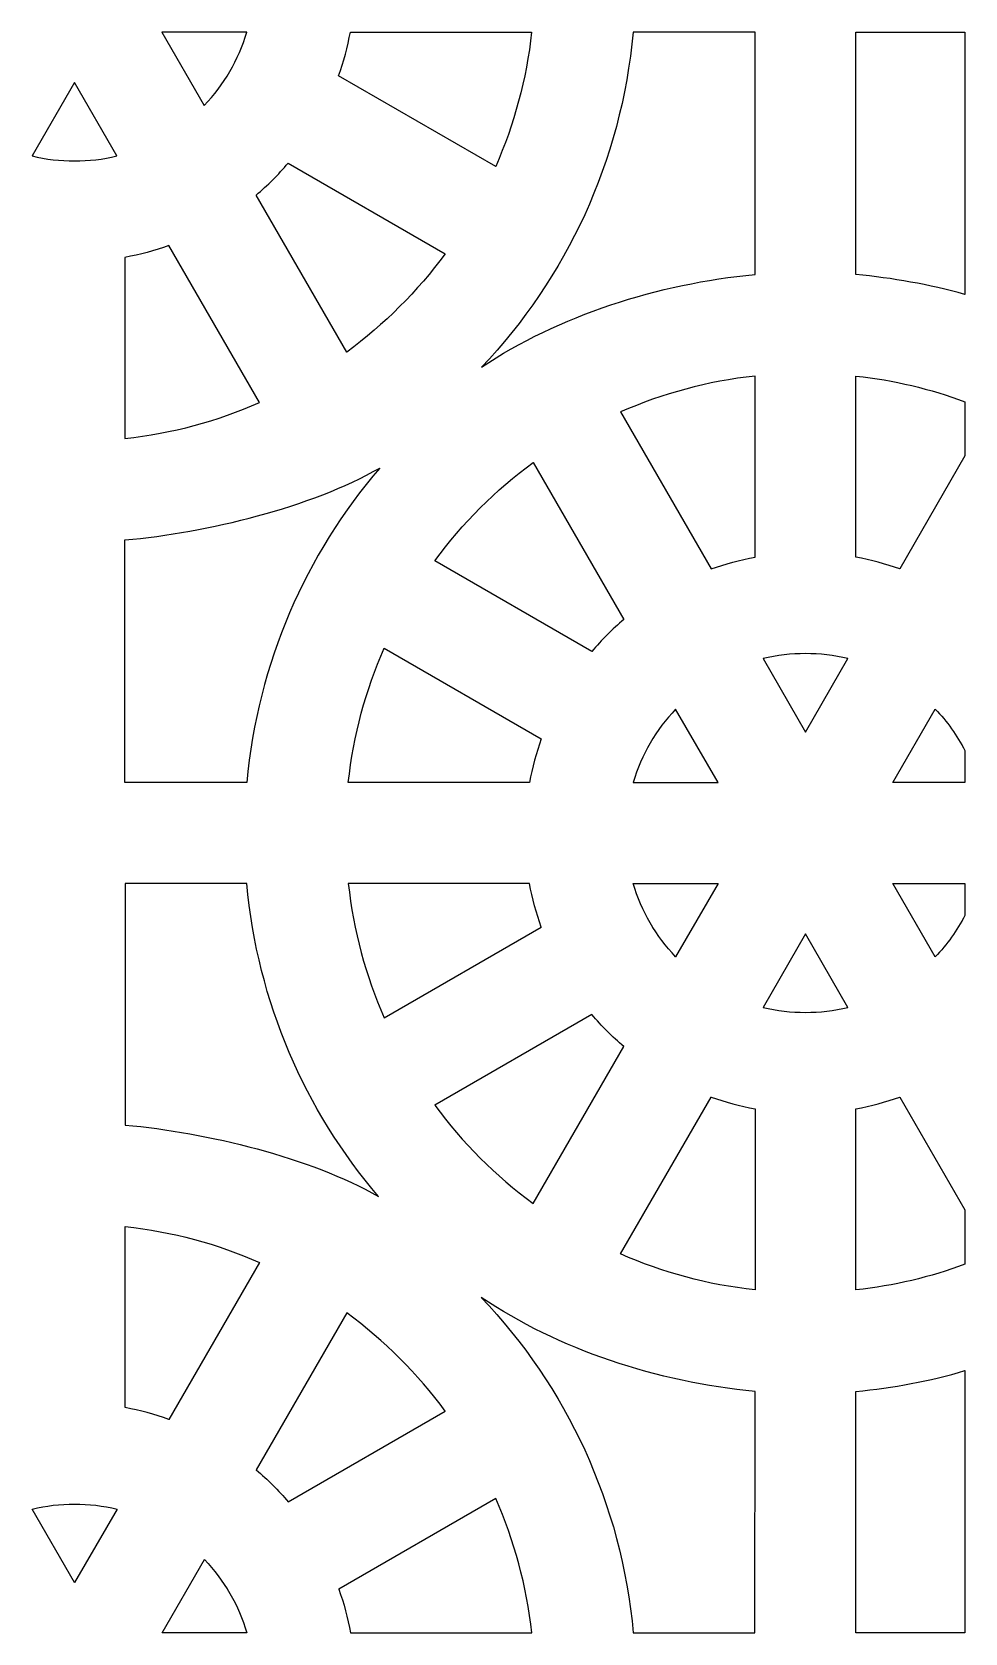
# Model space of a CAD drawing. Header units: centimetres. Extents: x -87 to 87, y -88 to 88.
# Drawn here: x -23.9 to -7.27, y -31.83 to -3.27 of the extents above; entities that cross this region are included whole.
import ezdxf

# ---------------------------------------------------------------- set-up
doc = ezdxf.new("R2010")
doc.units = ezdxf.units.CM
doc.header["$MEASUREMENT"] = 0
doc.layers.add('layer 1', color=7, linetype='Continuous')

msp = doc.modelspace()

# ---------------------------------------------------------------- linework, layer by layer
at = {"layer": 'layer 1', "color": 114}
for points, knots in [([(-21.58469, -3.27072), (-21.58469, -3.27072), (-20.07195, -3.27074), (-20.07195, -3.27074), (-20.07195, -3.27074), (-20.21746, -3.76797), (-20.48046, -4.21508), (-20.8288, -4.57994), (-20.8288, -4.57994), (-20.8288, -4.57994), (-21.58469, -3.27072), (-21.58469, -3.27072)], [0, 0, 0, 0, 0.25, 0.25, 0.25, 0.25, 0.5, 0.5, 0.5, 0.5, 1, 1, 1, 1]), ([(-15.63348, -5.66741), (-15.30493, -4.92022), (-15.08462, -4.11469), (-14.99244, -3.27074), (-14.99244, -3.27074), (-14.99244, -3.27074), (-18.22442, -3.27074), (-18.22442, -3.27074), (-18.22442, -3.27074), (-18.27318, -3.53889), (-18.34335, -3.79961), (-18.43307, -4.05103), (-18.43307, -4.05103), (-18.43307, -4.05103), (-15.63348, -5.66741), (-15.63348, -5.66741)], [0, 0, 0, 0, 0.2, 0.2, 0.2, 0.2, 0.4, 0.4, 0.4, 0.4, 0.6, 0.6, 0.6, 0.6, 1, 1, 1, 1]), ([(-11.0102, -3.27075), (-11.0102, -3.27075), (-11.01021, -7.59777), (-11.01021, -7.59777), (-11.01021, -7.59777), (-12.72611, -7.7509), (-14.52792, -8.33767), (-15.88426, -9.24765), (-15.88426, -9.24765), (-14.37909, -7.65937), (-13.39037, -5.57815), (-13.18449, -3.27125), (-13.18449, -3.27125), (-13.18449, -3.27125), (-11.0102, -3.27075), (-11.0102, -3.27075)], [0, 0, 0, 0, 0.2, 0.2, 0.2, 0.2, 0.4, 0.4, 0.4, 0.4, 0.6, 0.6, 0.6, 0.6, 1, 1, 1, 1]), ([(-7.26689, -7.95032), (-7.26689, -7.95032), (-7.26691, -3.27044), (-7.26691, -3.27044), (-7.26691, -3.27044), (-7.26691, -3.27044), (-9.2102, -3.27074), (-9.2102, -3.27074), (-9.2102, -3.27074), (-9.2102, -3.27074), (-9.2102, -7.59778), (-9.2102, -7.59778), (-9.2102, -7.59778), (-8.56283, -7.65554), (-7.90631, -7.77503), (-7.26689, -7.95032)], [0, 0, 0, 0, 0.2, 0.2, 0.2, 0.2, 0.4, 0.4, 0.4, 0.4, 0.6, 0.6, 0.6, 0.6, 1, 1, 1, 1]), ([(-23.8999, -5.48072), (-23.8999, -5.48072), (-23.14357, -4.17071), (-23.14357, -4.17071), (-23.14357, -4.17071), (-23.14357, -4.17071), (-22.38719, -5.48074), (-22.38719, -5.48074), (-22.38719, -5.48074), (-22.88195, -5.60073), (-23.40514, -5.60068), (-23.8999, -5.48072)], [0, 0, 0, 0, 0.25, 0.25, 0.25, 0.25, 0.5, 0.5, 0.5, 0.5, 1, 1, 1, 1]), ([(-19.90505, -6.17994), (-19.90505, -6.17994), (-18.28884, -8.97933), (-18.28884, -8.97933), (-18.28884, -8.97933), (-17.61944, -8.48671), (-17.02754, -7.89482), (-16.53492, -7.22542), (-16.53492, -7.22542), (-16.53492, -7.22542), (-19.33428, -5.60916), (-19.33428, -5.60916), (-19.33428, -5.60916), (-19.50891, -5.81436), (-19.69984, -6.0053), (-19.90505, -6.17994)], [0, 0, 0, 0, 0.2, 0.2, 0.2, 0.2, 0.4, 0.4, 0.4, 0.4, 0.6, 0.6, 0.6, 0.6, 1, 1, 1, 1]), ([(-22.2436, -10.52178), (-22.2436, -10.52178), (-22.2436, -7.28987), (-22.2436, -7.28987), (-22.2436, -7.28987), (-21.97542, -7.2411), (-21.71466, -7.17093), (-21.46321, -7.08119), (-21.46321, -7.08119), (-21.46321, -7.08119), (-19.84686, -9.88078), (-19.84686, -9.88078), (-19.84686, -9.88078), (-20.59408, -10.20934), (-21.39964, -10.42959), (-22.2436, -10.52178)], [0, 0, 0, 0, 0.2, 0.2, 0.2, 0.2, 0.4, 0.4, 0.4, 0.4, 0.6, 0.6, 0.6, 0.6, 1, 1, 1, 1]), ([(-11.0102, -9.40665), (-11.0102, -9.40665), (-11.01017, -12.63861), (-11.01017, -12.63861), (-11.01017, -12.63861), (-11.27837, -12.68739), (-11.53913, -12.75751), (-11.79058, -12.84724), (-11.79058, -12.84724), (-11.79058, -12.84724), (-13.40692, -10.04769), (-13.40692, -10.04769), (-13.40692, -10.04769), (-12.65971, -9.71913), (-11.85416, -9.49881), (-11.0102, -9.40665)], [0, 0, 0, 0, 0.2, 0.2, 0.2, 0.2, 0.4, 0.4, 0.4, 0.4, 0.6, 0.6, 0.6, 0.6, 1, 1, 1, 1]), ([(-7.2669, -10.83313), (-7.2669, -10.83313), (-7.26689, -9.86463), (-7.26689, -9.86463), (-7.26689, -9.86463), (-7.88321, -9.6366), (-8.53436, -9.48045), (-9.2102, -9.40665), (-9.2102, -9.40665), (-9.2102, -9.40665), (-9.21023, -12.63861), (-9.21023, -12.63861), (-9.21023, -12.63861), (-8.94202, -12.68739), (-8.68125, -12.75758), (-8.42979, -12.84731), (-8.42979, -12.84731), (-8.42979, -12.84731), (-7.2669, -10.83313), (-7.2669, -10.83313)], [0, 0, 0, 0, 0.16666667, 0.16666667, 0.16666667, 0.16666667, 0.33333333, 0.33333333, 0.33333333, 0.33333333, 0.5, 0.5, 0.5, 0.5, 0.66666667, 0.66666667, 0.66666667, 0.66666667, 1, 1, 1, 1]), ([(-22.24417, -16.65784), (-22.24417, -16.65784), (-20.07022, -16.65784), (-20.07022, -16.65784), (-20.07022, -16.65784), (-19.87985, -14.52449), (-19.0192, -12.58369), (-17.70041, -11.04763), (-17.70041, -11.04763), (-18.92016, -11.74843), (-20.77117, -12.19945), (-22.2444, -12.3308), (-22.2444, -12.3308), (-22.2444, -12.3308), (-22.24417, -16.65784), (-22.24417, -16.65784)], [0, 0, 0, 0, 0.2, 0.2, 0.2, 0.2, 0.4, 0.4, 0.4, 0.4, 0.6, 0.6, 0.6, 0.6, 1, 1, 1, 1]), ([(-14.96488, -10.9492), (-15.6343, -11.44184), (-16.22623, -12.03366), (-16.71885, -12.70305), (-16.71885, -12.70305), (-16.71885, -12.70305), (-13.91948, -14.31926), (-13.91948, -14.31926), (-13.91948, -14.31926), (-13.74484, -14.11406), (-13.55391, -13.92316), (-13.34869, -13.74851), (-13.34869, -13.74851), (-13.34869, -13.74851), (-14.96488, -10.9492), (-14.96488, -10.9492)], [0, 0, 0, 0, 0.2, 0.2, 0.2, 0.2, 0.4, 0.4, 0.4, 0.4, 0.6, 0.6, 0.6, 0.6, 1, 1, 1, 1]), ([(-17.62027, -14.26108), (-17.94884, -15.00831), (-18.16917, -15.81385), (-18.26134, -16.65783), (-18.26134, -16.65783), (-18.26134, -16.65783), (-15.02939, -16.65791), (-15.02939, -16.65791), (-15.02939, -16.65791), (-14.98063, -16.38968), (-14.91054, -16.12885), (-14.82078, -15.87735), (-14.82078, -15.87735), (-14.82078, -15.87735), (-17.62027, -14.26108), (-17.62027, -14.26108)], [0, 0, 0, 0, 0.2, 0.2, 0.2, 0.2, 0.4, 0.4, 0.4, 0.4, 0.6, 0.6, 0.6, 0.6, 1, 1, 1, 1]), ([(-9.35381, -14.44773), (-9.35381, -14.44773), (-10.11018, -15.75782), (-10.11018, -15.75782), (-10.11018, -15.75782), (-10.11018, -15.75782), (-10.8665, -14.44773), (-10.8665, -14.44773), (-10.8665, -14.44773), (-10.37182, -14.32781), (-9.84849, -14.3278), (-9.35381, -14.44773)], [0, 0, 0, 0, 0.25, 0.25, 0.25, 0.25, 0.5, 0.5, 0.5, 0.5, 1, 1, 1, 1]), ([(-12.42491, -15.34854), (-12.42491, -15.34854), (-11.66902, -16.65784), (-11.66902, -16.65784), (-11.66902, -16.65784), (-11.66902, -16.65784), (-13.18182, -16.65784), (-13.18182, -16.65784), (-13.18182, -16.65784), (-13.03632, -16.16061), (-12.7733, -15.71347), (-12.42491, -15.34854)], [0, 0, 0, 0, 0.25, 0.25, 0.25, 0.25, 0.5, 0.5, 0.5, 0.5, 1, 1, 1, 1]), ([(-7.2669, -16.65784), (-7.2669, -16.65784), (-7.26689, -16.08838), (-7.26689, -16.08838), (-7.26689, -16.08838), (-7.40759, -15.81672), (-7.5861, -15.56778), (-7.7954, -15.34854), (-7.7954, -15.34854), (-7.7954, -15.34854), (-8.55134, -16.65784), (-8.55134, -16.65784), (-8.55134, -16.65784), (-8.55134, -16.65784), (-7.2669, -16.65784), (-7.2669, -16.65784)], [0, 0, 0, 0, 0.2, 0.2, 0.2, 0.2, 0.4, 0.4, 0.4, 0.4, 0.6, 0.6, 0.6, 0.6, 1, 1, 1, 1]), ([(-22.24085, -18.45784), (-22.24085, -18.45784), (-20.07022, -18.45784), (-20.07022, -18.45784), (-20.07022, -18.45784), (-19.88093, -20.57892), (-19.02902, -22.50964), (-17.72304, -24.04149), (-17.72304, -24.04149), (-18.93874, -23.3461), (-20.77498, -22.89855), (-22.24158, -22.76779), (-22.24158, -22.76779), (-22.24158, -22.76779), (-22.24085, -18.45784), (-22.24085, -18.45784)], [0, 0, 0, 0, 0.2, 0.2, 0.2, 0.2, 0.4, 0.4, 0.4, 0.4, 0.6, 0.6, 0.6, 0.6, 1, 1, 1, 1]), ([(-18.26133, -18.45784), (-18.26133, -18.45784), (-15.02935, -18.45782), (-15.02935, -18.45782), (-15.02935, -18.45782), (-14.98057, -18.72601), (-14.91051, -18.98678), (-14.82078, -19.23823), (-14.82078, -19.23823), (-14.82078, -19.23823), (-17.6202, -20.85449), (-17.6202, -20.85449), (-17.6202, -20.85449), (-17.94875, -20.10729), (-18.16914, -19.3018), (-18.26133, -18.45784)], [0, 0, 0, 0, 0.2, 0.2, 0.2, 0.2, 0.4, 0.4, 0.4, 0.4, 0.6, 0.6, 0.6, 0.6, 1, 1, 1, 1]), ([(-12.42492, -19.76707), (-12.42492, -19.76707), (-11.66903, -18.45784), (-11.66903, -18.45784), (-11.66903, -18.45784), (-11.66903, -18.45784), (-13.18181, -18.45784), (-13.18181, -18.45784), (-13.18181, -18.45784), (-13.03631, -18.95504), (-12.77329, -19.40217), (-12.42492, -19.76707)], [0, 0, 0, 0, 0.25, 0.25, 0.25, 0.25, 0.5, 0.5, 0.5, 0.5, 1, 1, 1, 1]), ([(-7.26689, -19.02725), (-7.26689, -19.02725), (-7.26689, -18.45782), (-7.26689, -18.45782), (-7.26689, -18.45782), (-7.26689, -18.45782), (-8.55129, -18.45782), (-8.55129, -18.45782), (-8.55129, -18.45782), (-8.55129, -18.45782), (-7.7954, -19.76704), (-7.7954, -19.76704), (-7.7954, -19.76704), (-7.58611, -19.54782), (-7.40761, -19.2989), (-7.26689, -19.02725)], [0, 0, 0, 0, 0.2, 0.2, 0.2, 0.2, 0.4, 0.4, 0.4, 0.4, 0.6, 0.6, 0.6, 0.6, 1, 1, 1, 1]), ([(-10.8665, -20.66782), (-10.8665, -20.66782), (-10.11017, -19.35781), (-10.11017, -19.35781), (-10.11017, -19.35781), (-10.11017, -19.35781), (-9.35379, -20.66784), (-9.35379, -20.66784), (-9.35379, -20.66784), (-9.84855, -20.78783), (-10.37174, -20.78778), (-10.8665, -20.66782)], [0, 0, 0, 0, 0.25, 0.25, 0.25, 0.25, 0.5, 0.5, 0.5, 0.5, 1, 1, 1, 1]), ([(-14.96491, -24.16644), (-15.63431, -23.67382), (-16.22617, -23.08192), (-16.7188, -22.41252), (-16.7188, -22.41252), (-16.7188, -22.41252), (-13.91955, -20.79637), (-13.91955, -20.79637), (-13.91955, -20.79637), (-13.7449, -21.00159), (-13.55394, -21.19252), (-13.34873, -21.36716), (-13.34873, -21.36716), (-13.34873, -21.36716), (-14.96491, -24.16644), (-14.96491, -24.16644)], [0, 0, 0, 0, 0.2, 0.2, 0.2, 0.2, 0.4, 0.4, 0.4, 0.4, 0.6, 0.6, 0.6, 0.6, 1, 1, 1, 1]), ([(-11.79054, -22.26831), (-11.79054, -22.26831), (-13.40675, -25.06764), (-13.40675, -25.06764), (-13.40675, -25.06764), (-12.65955, -25.3962), (-11.85415, -25.61663), (-11.0102, -25.7088), (-11.0102, -25.7088), (-11.0102, -25.7088), (-11.0102, -22.47698), (-11.0102, -22.47698), (-11.0102, -22.47698), (-11.27837, -22.42822), (-11.5391, -22.35804), (-11.79054, -22.26831)], [0, 0, 0, 0, 0.2, 0.2, 0.2, 0.2, 0.4, 0.4, 0.4, 0.4, 0.6, 0.6, 0.6, 0.6, 1, 1, 1, 1]), ([(-7.26689, -25.25121), (-7.26689, -25.25121), (-7.26689, -24.2825), (-7.26689, -24.2825), (-7.26689, -24.2825), (-7.26689, -24.2825), (-8.42981, -22.26829), (-8.42981, -22.26829), (-8.42981, -22.26829), (-8.68126, -22.35803), (-8.94202, -22.4282), (-9.2102, -22.47697), (-9.2102, -22.47697), (-9.2102, -22.47697), (-9.2102, -25.70888), (-9.2102, -25.70888), (-9.2102, -25.70888), (-8.53441, -25.63507), (-7.8832, -25.47914), (-7.26689, -25.25121)], [0, 0, 0, 0, 0.16666667, 0.16666667, 0.16666667, 0.16666667, 0.33333333, 0.33333333, 0.33333333, 0.33333333, 0.5, 0.5, 0.5, 0.5, 0.66666667, 0.66666667, 0.66666667, 0.66666667, 1, 1, 1, 1]), ([(-22.24078, -24.57681), (-22.24078, -24.57681), (-22.24078, -27.80872), (-22.24078, -27.80872), (-22.24078, -27.80872), (-21.9726, -27.85749), (-21.71184, -27.92766), (-21.46039, -28.0174), (-21.46039, -28.0174), (-21.46039, -28.0174), (-19.84404, -25.21781), (-19.84404, -25.21781), (-19.84404, -25.21781), (-20.59126, -24.88925), (-21.39682, -24.669), (-22.24078, -24.57681)], [0, 0, 0, 0, 0.2, 0.2, 0.2, 0.2, 0.4, 0.4, 0.4, 0.4, 0.6, 0.6, 0.6, 0.6, 1, 1, 1, 1]), ([(-11.01062, -31.82784), (-11.01062, -31.82784), (-13.18075, -31.82784), (-13.18075, -31.82784), (-13.18075, -31.82784), (-13.38704, -29.51634), (-14.38022, -27.43091), (-15.89045, -25.84143), (-15.89045, -25.84143), (-14.52558, -26.76652), (-12.74268, -27.36322), (-11.01018, -27.51783), (-11.01018, -27.51783), (-11.01018, -27.51783), (-11.01062, -31.82784), (-11.01062, -31.82784)], [0, 0, 0, 0, 0.2, 0.2, 0.2, 0.2, 0.4, 0.4, 0.4, 0.4, 0.6, 0.6, 0.6, 0.6, 1, 1, 1, 1]), ([(-19.90223, -28.91865), (-19.90223, -28.91865), (-18.28602, -26.11926), (-18.28602, -26.11926), (-18.28602, -26.11926), (-17.61662, -26.61188), (-17.02472, -27.20377), (-16.5321, -27.87317), (-16.5321, -27.87317), (-16.5321, -27.87317), (-19.33146, -29.48943), (-19.33146, -29.48943), (-19.33146, -29.48943), (-19.50609, -29.28423), (-19.69702, -29.09329), (-19.90223, -28.91865)], [0, 0, 0, 0, 0.2, 0.2, 0.2, 0.2, 0.4, 0.4, 0.4, 0.4, 0.6, 0.6, 0.6, 0.6, 1, 1, 1, 1]), ([(-7.2669, -31.82784), (-7.2669, -31.82784), (-7.26689, -27.14762), (-7.26689, -27.14762), (-7.26689, -27.14762), (-7.89163, -27.33264), (-8.54598, -27.45858), (-9.21513, -27.51823), (-9.21513, -27.51823), (-9.21513, -27.51823), (-9.21406, -31.82784), (-9.21406, -31.82784), (-9.21406, -31.82784), (-9.21406, -31.82784), (-7.2669, -31.82784), (-7.2669, -31.82784)], [0, 0, 0, 0, 0.2, 0.2, 0.2, 0.2, 0.4, 0.4, 0.4, 0.4, 0.6, 0.6, 0.6, 0.6, 1, 1, 1, 1]), ([(-23.89708, -29.61787), (-23.89708, -29.61787), (-23.14075, -30.92788), (-23.14075, -30.92788), (-23.14075, -30.92788), (-23.14075, -30.92788), (-22.38437, -29.61785), (-22.38437, -29.61785), (-22.38437, -29.61785), (-22.87913, -29.49786), (-23.40232, -29.49791), (-23.89708, -29.61787)], [0, 0, 0, 0, 0.25, 0.25, 0.25, 0.25, 0.5, 0.5, 0.5, 0.5, 1, 1, 1, 1]), ([(-15.63066, -29.43118), (-15.30211, -30.17837), (-15.0818, -30.9839), (-14.98962, -31.82785), (-14.98962, -31.82785), (-14.98962, -31.82785), (-18.2216, -31.82785), (-18.2216, -31.82785), (-18.2216, -31.82785), (-18.27036, -31.5597), (-18.34053, -31.29898), (-18.43025, -31.04756), (-18.43025, -31.04756), (-18.43025, -31.04756), (-15.63066, -29.43118), (-15.63066, -29.43118)], [0, 0, 0, 0, 0.2, 0.2, 0.2, 0.2, 0.4, 0.4, 0.4, 0.4, 0.6, 0.6, 0.6, 0.6, 1, 1, 1, 1]), ([(-21.58187, -31.82787), (-21.58187, -31.82787), (-20.06913, -31.82785), (-20.06913, -31.82785), (-20.06913, -31.82785), (-20.21464, -31.33062), (-20.47764, -30.88351), (-20.82598, -30.51865), (-20.82598, -30.51865), (-20.82598, -30.51865), (-21.58187, -31.82787), (-21.58187, -31.82787)], [0, 0, 0, 0, 0.25, 0.25, 0.25, 0.25, 0.5, 0.5, 0.5, 0.5, 1, 1, 1, 1])]:
    msp.add_open_spline(points, degree=3, knots=knots, dxfattribs=at)
at = {"layer": 'layer 1', "color": 250, "lineweight": 9}
for points, knots in [([(-21.58469, -3.27072), (-21.58469, -3.27072), (-20.07195, -3.27074), (-20.07195, -3.27074), (-20.07195, -3.27074), (-20.21746, -3.76797), (-20.48046, -4.21508), (-20.8288, -4.57994), (-20.8288, -4.57994), (-20.8288, -4.57994), (-21.58469, -3.27072), (-21.58469, -3.27072)], [0, 0, 0, 0, 0.25, 0.25, 0.25, 0.25, 0.5, 0.5, 0.5, 0.5, 1, 1, 1, 1]), ([(-15.63348, -5.66741), (-15.30493, -4.92022), (-15.08462, -4.11469), (-14.99244, -3.27074), (-14.99244, -3.27074), (-14.99244, -3.27074), (-18.22442, -3.27074), (-18.22442, -3.27074), (-18.22442, -3.27074), (-18.27318, -3.53889), (-18.34335, -3.79961), (-18.43307, -4.05103), (-18.43307, -4.05103), (-18.43307, -4.05103), (-15.63348, -5.66741), (-15.63348, -5.66741)], [0, 0, 0, 0, 0.2, 0.2, 0.2, 0.2, 0.4, 0.4, 0.4, 0.4, 0.6, 0.6, 0.6, 0.6, 1, 1, 1, 1]), ([(-11.0102, -3.27075), (-11.0102, -3.27075), (-11.01021, -7.59777), (-11.01021, -7.59777), (-11.01021, -7.59777), (-12.72611, -7.7509), (-14.52792, -8.33767), (-15.88426, -9.24765), (-15.88426, -9.24765), (-14.37909, -7.65937), (-13.39037, -5.57815), (-13.18449, -3.27125), (-13.18449, -3.27125), (-13.18449, -3.27125), (-11.0102, -3.27075), (-11.0102, -3.27075)], [0, 0, 0, 0, 0.2, 0.2, 0.2, 0.2, 0.4, 0.4, 0.4, 0.4, 0.6, 0.6, 0.6, 0.6, 1, 1, 1, 1]), ([(-7.26689, -7.95032), (-7.26689, -7.95032), (-7.26691, -3.27044), (-7.26691, -3.27044), (-7.26691, -3.27044), (-7.26691, -3.27044), (-9.2102, -3.27074), (-9.2102, -3.27074), (-9.2102, -3.27074), (-9.2102, -3.27074), (-9.2102, -7.59778), (-9.2102, -7.59778), (-9.2102, -7.59778), (-8.56283, -7.65554), (-7.90631, -7.77503), (-7.26689, -7.95032)], [0, 0, 0, 0, 0.2, 0.2, 0.2, 0.2, 0.4, 0.4, 0.4, 0.4, 0.6, 0.6, 0.6, 0.6, 1, 1, 1, 1]), ([(-23.8999, -5.48072), (-23.8999, -5.48072), (-23.14357, -4.17071), (-23.14357, -4.17071), (-23.14357, -4.17071), (-23.14357, -4.17071), (-22.38719, -5.48074), (-22.38719, -5.48074), (-22.38719, -5.48074), (-22.88195, -5.60073), (-23.40514, -5.60068), (-23.8999, -5.48072)], [0, 0, 0, 0, 0.25, 0.25, 0.25, 0.25, 0.5, 0.5, 0.5, 0.5, 1, 1, 1, 1]), ([(-19.90505, -6.17994), (-19.90505, -6.17994), (-18.28884, -8.97933), (-18.28884, -8.97933), (-18.28884, -8.97933), (-17.61944, -8.48671), (-17.02754, -7.89482), (-16.53492, -7.22542), (-16.53492, -7.22542), (-16.53492, -7.22542), (-19.33428, -5.60916), (-19.33428, -5.60916), (-19.33428, -5.60916), (-19.50891, -5.81436), (-19.69984, -6.0053), (-19.90505, -6.17994)], [0, 0, 0, 0, 0.2, 0.2, 0.2, 0.2, 0.4, 0.4, 0.4, 0.4, 0.6, 0.6, 0.6, 0.6, 1, 1, 1, 1]), ([(-22.2436, -10.52178), (-22.2436, -10.52178), (-22.2436, -7.28987), (-22.2436, -7.28987), (-22.2436, -7.28987), (-21.97542, -7.2411), (-21.71466, -7.17093), (-21.46321, -7.08119), (-21.46321, -7.08119), (-21.46321, -7.08119), (-19.84686, -9.88078), (-19.84686, -9.88078), (-19.84686, -9.88078), (-20.59408, -10.20934), (-21.39964, -10.42959), (-22.2436, -10.52178)], [0, 0, 0, 0, 0.2, 0.2, 0.2, 0.2, 0.4, 0.4, 0.4, 0.4, 0.6, 0.6, 0.6, 0.6, 1, 1, 1, 1]), ([(-11.0102, -9.40665), (-11.0102, -9.40665), (-11.01017, -12.63861), (-11.01017, -12.63861), (-11.01017, -12.63861), (-11.27837, -12.68739), (-11.53913, -12.75751), (-11.79058, -12.84724), (-11.79058, -12.84724), (-11.79058, -12.84724), (-13.40692, -10.04769), (-13.40692, -10.04769), (-13.40692, -10.04769), (-12.65971, -9.71913), (-11.85416, -9.49881), (-11.0102, -9.40665)], [0, 0, 0, 0, 0.2, 0.2, 0.2, 0.2, 0.4, 0.4, 0.4, 0.4, 0.6, 0.6, 0.6, 0.6, 1, 1, 1, 1]), ([(-7.2669, -10.83313), (-7.2669, -10.83313), (-7.26689, -9.86463), (-7.26689, -9.86463), (-7.26689, -9.86463), (-7.88321, -9.6366), (-8.53436, -9.48045), (-9.2102, -9.40665), (-9.2102, -9.40665), (-9.2102, -9.40665), (-9.21023, -12.63861), (-9.21023, -12.63861), (-9.21023, -12.63861), (-8.94202, -12.68739), (-8.68125, -12.75758), (-8.42979, -12.84731), (-8.42979, -12.84731), (-8.42979, -12.84731), (-7.2669, -10.83313), (-7.2669, -10.83313)], [0, 0, 0, 0, 0.16666667, 0.16666667, 0.16666667, 0.16666667, 0.33333333, 0.33333333, 0.33333333, 0.33333333, 0.5, 0.5, 0.5, 0.5, 0.66666667, 0.66666667, 0.66666667, 0.66666667, 1, 1, 1, 1]), ([(-22.24417, -16.65784), (-22.24417, -16.65784), (-20.07022, -16.65784), (-20.07022, -16.65784), (-20.07022, -16.65784), (-19.87985, -14.52449), (-19.0192, -12.58369), (-17.70041, -11.04763), (-17.70041, -11.04763), (-18.92016, -11.74843), (-20.77117, -12.19945), (-22.2444, -12.3308), (-22.2444, -12.3308), (-22.2444, -12.3308), (-22.24417, -16.65784), (-22.24417, -16.65784)], [0, 0, 0, 0, 0.2, 0.2, 0.2, 0.2, 0.4, 0.4, 0.4, 0.4, 0.6, 0.6, 0.6, 0.6, 1, 1, 1, 1]), ([(-14.96488, -10.9492), (-15.6343, -11.44184), (-16.22623, -12.03366), (-16.71885, -12.70305), (-16.71885, -12.70305), (-16.71885, -12.70305), (-13.91948, -14.31926), (-13.91948, -14.31926), (-13.91948, -14.31926), (-13.74484, -14.11406), (-13.55391, -13.92316), (-13.34869, -13.74851), (-13.34869, -13.74851), (-13.34869, -13.74851), (-14.96488, -10.9492), (-14.96488, -10.9492)], [0, 0, 0, 0, 0.2, 0.2, 0.2, 0.2, 0.4, 0.4, 0.4, 0.4, 0.6, 0.6, 0.6, 0.6, 1, 1, 1, 1]), ([(-17.62027, -14.26108), (-17.94884, -15.00831), (-18.16917, -15.81385), (-18.26134, -16.65783), (-18.26134, -16.65783), (-18.26134, -16.65783), (-15.02939, -16.65791), (-15.02939, -16.65791), (-15.02939, -16.65791), (-14.98063, -16.38968), (-14.91054, -16.12885), (-14.82078, -15.87735), (-14.82078, -15.87735), (-14.82078, -15.87735), (-17.62027, -14.26108), (-17.62027, -14.26108)], [0, 0, 0, 0, 0.2, 0.2, 0.2, 0.2, 0.4, 0.4, 0.4, 0.4, 0.6, 0.6, 0.6, 0.6, 1, 1, 1, 1]), ([(-9.35381, -14.44773), (-9.35381, -14.44773), (-10.11018, -15.75782), (-10.11018, -15.75782), (-10.11018, -15.75782), (-10.11018, -15.75782), (-10.8665, -14.44773), (-10.8665, -14.44773), (-10.8665, -14.44773), (-10.37182, -14.32781), (-9.84849, -14.3278), (-9.35381, -14.44773)], [0, 0, 0, 0, 0.25, 0.25, 0.25, 0.25, 0.5, 0.5, 0.5, 0.5, 1, 1, 1, 1]), ([(-12.42491, -15.34854), (-12.42491, -15.34854), (-11.66902, -16.65784), (-11.66902, -16.65784), (-11.66902, -16.65784), (-11.66902, -16.65784), (-13.18182, -16.65784), (-13.18182, -16.65784), (-13.18182, -16.65784), (-13.03632, -16.16061), (-12.7733, -15.71347), (-12.42491, -15.34854)], [0, 0, 0, 0, 0.25, 0.25, 0.25, 0.25, 0.5, 0.5, 0.5, 0.5, 1, 1, 1, 1]), ([(-7.2669, -16.65784), (-7.2669, -16.65784), (-7.26689, -16.08838), (-7.26689, -16.08838), (-7.26689, -16.08838), (-7.40759, -15.81672), (-7.5861, -15.56778), (-7.7954, -15.34854), (-7.7954, -15.34854), (-7.7954, -15.34854), (-8.55134, -16.65784), (-8.55134, -16.65784), (-8.55134, -16.65784), (-8.55134, -16.65784), (-7.2669, -16.65784), (-7.2669, -16.65784)], [0, 0, 0, 0, 0.2, 0.2, 0.2, 0.2, 0.4, 0.4, 0.4, 0.4, 0.6, 0.6, 0.6, 0.6, 1, 1, 1, 1]), ([(-22.24085, -18.45784), (-22.24085, -18.45784), (-20.07022, -18.45784), (-20.07022, -18.45784), (-20.07022, -18.45784), (-19.88093, -20.57892), (-19.02902, -22.50964), (-17.72304, -24.04149), (-17.72304, -24.04149), (-18.93874, -23.3461), (-20.77498, -22.89855), (-22.24158, -22.76779), (-22.24158, -22.76779), (-22.24158, -22.76779), (-22.24085, -18.45784), (-22.24085, -18.45784)], [0, 0, 0, 0, 0.2, 0.2, 0.2, 0.2, 0.4, 0.4, 0.4, 0.4, 0.6, 0.6, 0.6, 0.6, 1, 1, 1, 1]), ([(-18.26133, -18.45784), (-18.26133, -18.45784), (-15.02935, -18.45782), (-15.02935, -18.45782), (-15.02935, -18.45782), (-14.98057, -18.72601), (-14.91051, -18.98678), (-14.82078, -19.23823), (-14.82078, -19.23823), (-14.82078, -19.23823), (-17.6202, -20.85449), (-17.6202, -20.85449), (-17.6202, -20.85449), (-17.94875, -20.10729), (-18.16914, -19.3018), (-18.26133, -18.45784)], [0, 0, 0, 0, 0.2, 0.2, 0.2, 0.2, 0.4, 0.4, 0.4, 0.4, 0.6, 0.6, 0.6, 0.6, 1, 1, 1, 1]), ([(-12.42492, -19.76707), (-12.42492, -19.76707), (-11.66903, -18.45784), (-11.66903, -18.45784), (-11.66903, -18.45784), (-11.66903, -18.45784), (-13.18181, -18.45784), (-13.18181, -18.45784), (-13.18181, -18.45784), (-13.03631, -18.95504), (-12.77329, -19.40217), (-12.42492, -19.76707)], [0, 0, 0, 0, 0.25, 0.25, 0.25, 0.25, 0.5, 0.5, 0.5, 0.5, 1, 1, 1, 1]), ([(-7.26689, -19.02725), (-7.26689, -19.02725), (-7.26689, -18.45782), (-7.26689, -18.45782), (-7.26689, -18.45782), (-7.26689, -18.45782), (-8.55129, -18.45782), (-8.55129, -18.45782), (-8.55129, -18.45782), (-8.55129, -18.45782), (-7.7954, -19.76704), (-7.7954, -19.76704), (-7.7954, -19.76704), (-7.58611, -19.54782), (-7.40761, -19.2989), (-7.26689, -19.02725)], [0, 0, 0, 0, 0.2, 0.2, 0.2, 0.2, 0.4, 0.4, 0.4, 0.4, 0.6, 0.6, 0.6, 0.6, 1, 1, 1, 1]), ([(-10.8665, -20.66782), (-10.8665, -20.66782), (-10.11017, -19.35781), (-10.11017, -19.35781), (-10.11017, -19.35781), (-10.11017, -19.35781), (-9.35379, -20.66784), (-9.35379, -20.66784), (-9.35379, -20.66784), (-9.84855, -20.78783), (-10.37174, -20.78778), (-10.8665, -20.66782)], [0, 0, 0, 0, 0.25, 0.25, 0.25, 0.25, 0.5, 0.5, 0.5, 0.5, 1, 1, 1, 1]), ([(-14.96491, -24.16644), (-15.63431, -23.67382), (-16.22617, -23.08192), (-16.7188, -22.41252), (-16.7188, -22.41252), (-16.7188, -22.41252), (-13.91955, -20.79637), (-13.91955, -20.79637), (-13.91955, -20.79637), (-13.7449, -21.00159), (-13.55394, -21.19252), (-13.34873, -21.36716), (-13.34873, -21.36716), (-13.34873, -21.36716), (-14.96491, -24.16644), (-14.96491, -24.16644)], [0, 0, 0, 0, 0.2, 0.2, 0.2, 0.2, 0.4, 0.4, 0.4, 0.4, 0.6, 0.6, 0.6, 0.6, 1, 1, 1, 1]), ([(-11.79054, -22.26831), (-11.79054, -22.26831), (-13.40675, -25.06764), (-13.40675, -25.06764), (-13.40675, -25.06764), (-12.65955, -25.3962), (-11.85415, -25.61663), (-11.0102, -25.7088), (-11.0102, -25.7088), (-11.0102, -25.7088), (-11.0102, -22.47698), (-11.0102, -22.47698), (-11.0102, -22.47698), (-11.27837, -22.42822), (-11.5391, -22.35804), (-11.79054, -22.26831)], [0, 0, 0, 0, 0.2, 0.2, 0.2, 0.2, 0.4, 0.4, 0.4, 0.4, 0.6, 0.6, 0.6, 0.6, 1, 1, 1, 1]), ([(-7.26689, -25.25121), (-7.26689, -25.25121), (-7.26689, -24.2825), (-7.26689, -24.2825), (-7.26689, -24.2825), (-7.26689, -24.2825), (-8.42981, -22.26829), (-8.42981, -22.26829), (-8.42981, -22.26829), (-8.68126, -22.35803), (-8.94202, -22.4282), (-9.2102, -22.47697), (-9.2102, -22.47697), (-9.2102, -22.47697), (-9.2102, -25.70888), (-9.2102, -25.70888), (-9.2102, -25.70888), (-8.53441, -25.63507), (-7.8832, -25.47914), (-7.26689, -25.25121)], [0, 0, 0, 0, 0.16666667, 0.16666667, 0.16666667, 0.16666667, 0.33333333, 0.33333333, 0.33333333, 0.33333333, 0.5, 0.5, 0.5, 0.5, 0.66666667, 0.66666667, 0.66666667, 0.66666667, 1, 1, 1, 1]), ([(-22.24078, -24.57681), (-22.24078, -24.57681), (-22.24078, -27.80872), (-22.24078, -27.80872), (-22.24078, -27.80872), (-21.9726, -27.85749), (-21.71184, -27.92766), (-21.46039, -28.0174), (-21.46039, -28.0174), (-21.46039, -28.0174), (-19.84404, -25.21781), (-19.84404, -25.21781), (-19.84404, -25.21781), (-20.59126, -24.88925), (-21.39682, -24.669), (-22.24078, -24.57681)], [0, 0, 0, 0, 0.2, 0.2, 0.2, 0.2, 0.4, 0.4, 0.4, 0.4, 0.6, 0.6, 0.6, 0.6, 1, 1, 1, 1]), ([(-11.01062, -31.82784), (-11.01062, -31.82784), (-13.18075, -31.82784), (-13.18075, -31.82784), (-13.18075, -31.82784), (-13.38704, -29.51634), (-14.38022, -27.43091), (-15.89045, -25.84143), (-15.89045, -25.84143), (-14.52558, -26.76652), (-12.74268, -27.36322), (-11.01018, -27.51783), (-11.01018, -27.51783), (-11.01018, -27.51783), (-11.01062, -31.82784), (-11.01062, -31.82784)], [0, 0, 0, 0, 0.2, 0.2, 0.2, 0.2, 0.4, 0.4, 0.4, 0.4, 0.6, 0.6, 0.6, 0.6, 1, 1, 1, 1]), ([(-19.90223, -28.91865), (-19.90223, -28.91865), (-18.28602, -26.11926), (-18.28602, -26.11926), (-18.28602, -26.11926), (-17.61662, -26.61188), (-17.02472, -27.20377), (-16.5321, -27.87317), (-16.5321, -27.87317), (-16.5321, -27.87317), (-19.33146, -29.48943), (-19.33146, -29.48943), (-19.33146, -29.48943), (-19.50609, -29.28423), (-19.69702, -29.09329), (-19.90223, -28.91865)], [0, 0, 0, 0, 0.2, 0.2, 0.2, 0.2, 0.4, 0.4, 0.4, 0.4, 0.6, 0.6, 0.6, 0.6, 1, 1, 1, 1]), ([(-7.2669, -31.82784), (-7.2669, -31.82784), (-7.26689, -27.14762), (-7.26689, -27.14762), (-7.26689, -27.14762), (-7.89163, -27.33264), (-8.54598, -27.45858), (-9.21513, -27.51823), (-9.21513, -27.51823), (-9.21513, -27.51823), (-9.21406, -31.82784), (-9.21406, -31.82784), (-9.21406, -31.82784), (-9.21406, -31.82784), (-7.2669, -31.82784), (-7.2669, -31.82784)], [0, 0, 0, 0, 0.2, 0.2, 0.2, 0.2, 0.4, 0.4, 0.4, 0.4, 0.6, 0.6, 0.6, 0.6, 1, 1, 1, 1]), ([(-23.89708, -29.61787), (-23.89708, -29.61787), (-23.14075, -30.92788), (-23.14075, -30.92788), (-23.14075, -30.92788), (-23.14075, -30.92788), (-22.38437, -29.61785), (-22.38437, -29.61785), (-22.38437, -29.61785), (-22.87913, -29.49786), (-23.40232, -29.49791), (-23.89708, -29.61787)], [0, 0, 0, 0, 0.25, 0.25, 0.25, 0.25, 0.5, 0.5, 0.5, 0.5, 1, 1, 1, 1]), ([(-15.63066, -29.43118), (-15.30211, -30.17837), (-15.0818, -30.9839), (-14.98962, -31.82785), (-14.98962, -31.82785), (-14.98962, -31.82785), (-18.2216, -31.82785), (-18.2216, -31.82785), (-18.2216, -31.82785), (-18.27036, -31.5597), (-18.34053, -31.29898), (-18.43025, -31.04756), (-18.43025, -31.04756), (-18.43025, -31.04756), (-15.63066, -29.43118), (-15.63066, -29.43118)], [0, 0, 0, 0, 0.2, 0.2, 0.2, 0.2, 0.4, 0.4, 0.4, 0.4, 0.6, 0.6, 0.6, 0.6, 1, 1, 1, 1]), ([(-21.58187, -31.82787), (-21.58187, -31.82787), (-20.06913, -31.82785), (-20.06913, -31.82785), (-20.06913, -31.82785), (-20.21464, -31.33062), (-20.47764, -30.88351), (-20.82598, -30.51865), (-20.82598, -30.51865), (-20.82598, -30.51865), (-21.58187, -31.82787), (-21.58187, -31.82787)], [0, 0, 0, 0, 0.25, 0.25, 0.25, 0.25, 0.5, 0.5, 0.5, 0.5, 1, 1, 1, 1])]:
    msp.add_open_spline(points, degree=3, knots=knots, dxfattribs=at)

doc.saveas('drawing.dxf')
